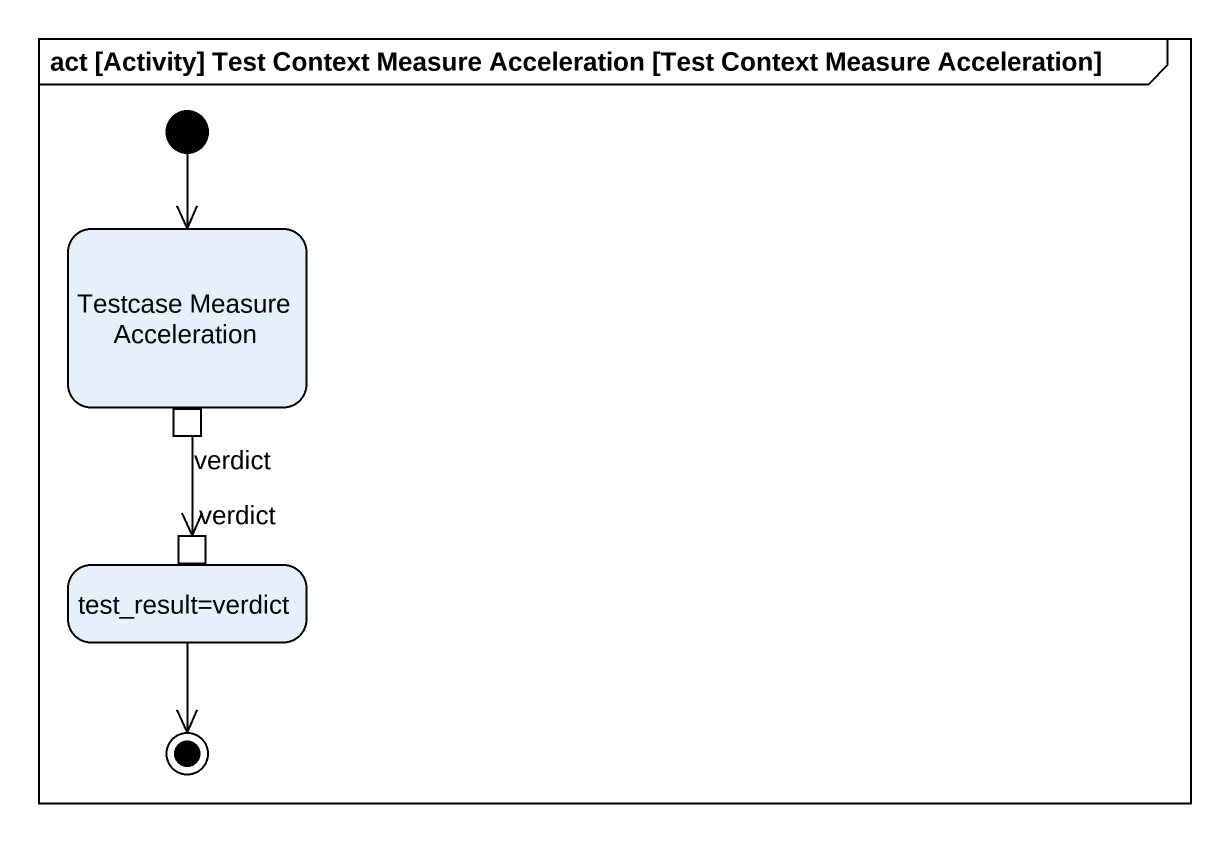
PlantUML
@startuml
mainframe act [Activity] Test Context Measure Acceleration [Test Context Measure Acceleration]
hide empty description
state "Testcase Measure Acceleration" as Testcase_Measure {
  state verdict <<outputPin>>
}
state "test_result=verdict" as test_result_verdict {
  state "verdict" as verdict_2 <<inputPin>>
}
[*] --> Testcase_Measure
verdict --> verdict_2
test_result_verdict --> [*]
@enduml
